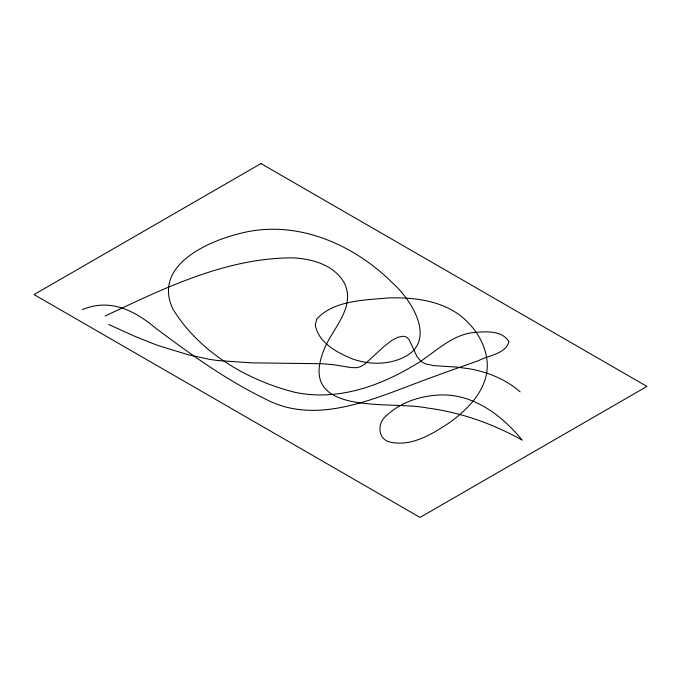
<?xml version="1.0" encoding="UTF-8"?>
<svg xmlns="http://www.w3.org/2000/svg" width="681" height="681" viewBox="0 0 681 681"><rect width="100%" height="100%" fill="white"/><g stroke="black" fill="none" stroke-linecap="round" stroke-linejoin="round"><path stroke-width="1.02" d="M105.121 316.035C164.07 288.276 225.947 257.844 292.558 257.861C312.136 258.695 334.567 265.011 344.56 283.441C355.805 307.523 332.711 328.199 324.292 349.03C296.022 417.41 390.119 400.462 426.851 407.91A166.692 96.242 0 0 1 445.732 411.137C472.503 416.695 498.228 426.774 522.089 440.071C502.587 416.091 475.066 394.971 442.829 394.912C422.68 395.184 401.781 401.33 386.834 415.308C377.087 422.382 377.155 439.39 390.417 442.173C412.184 446.821 432.844 433.686 450.209 422.177C469.056 408.294 488.251 388.545 487.255 363.407C486.123 343.488 474.078 325.518 458.194 314.035C438.062 300.049 412.652 297.316 388.766 297.895C364.982 300.185 334.005 300.057 316.759 319.074L315.277 324.965C318.529 343.147 337.487 352.775 353.047 359.142C368.472 364.437 385.821 364.956 401.007 358.581C438.496 343.267 412.797 300.951 392.486 282.896C355.431 246.011 301.93 221.589 249.05 231.446C214.387 238.052 151.037 263.002 172.957 309.208C199.286 351.898 246.258 379.87 294.124 392.12C334.669 401.135 376.346 387.532 411.188 367.008C431.677 356.18 447.902 336.329 471.788 332.737C483.868 331.587 501.863 329.578 508.911 341.717C505.515 354.103 488.49 355.32 478.641 360.607C455.853 368.693 433.022 376.661 410.456 385.369C365.033 402.514 312.221 423.897 265.369 399.006C226.16 379.938 190.595 354.333 155.813 328.251C134.753 310.587 110.024 297.903 82.299 309.634M108.705 324.505L134.038 335.98L152.28 343.352A245.577 141.784 0 0 0 161.159 346.51L188.348 354.758L208.386 359.125A130.352 75.259 0 0 0 217.545 360.487L251.229 362.837L322.436 363.739L333.877 364.786L351.387 367.612L356.776 367.68L360.343 366.744L364.905 364.071L383.965 346.45L391.992 340.313L398.002 337.197L403.433 336.235L406.489 337.112L408.949 339.334L416.968 356.563L421.088 361.39L425.004 363.739L433.533 365.612L456.576 367.102L469.056 368.744A85.159 49.168 0 0 1 490.635 374.499C501.378 378.551 511.482 384.314 520.131 391.881M260.951 163.576L34.05 294.575L420.049 517.424L646.95 386.425L260.951 163.576"/></g></svg>
